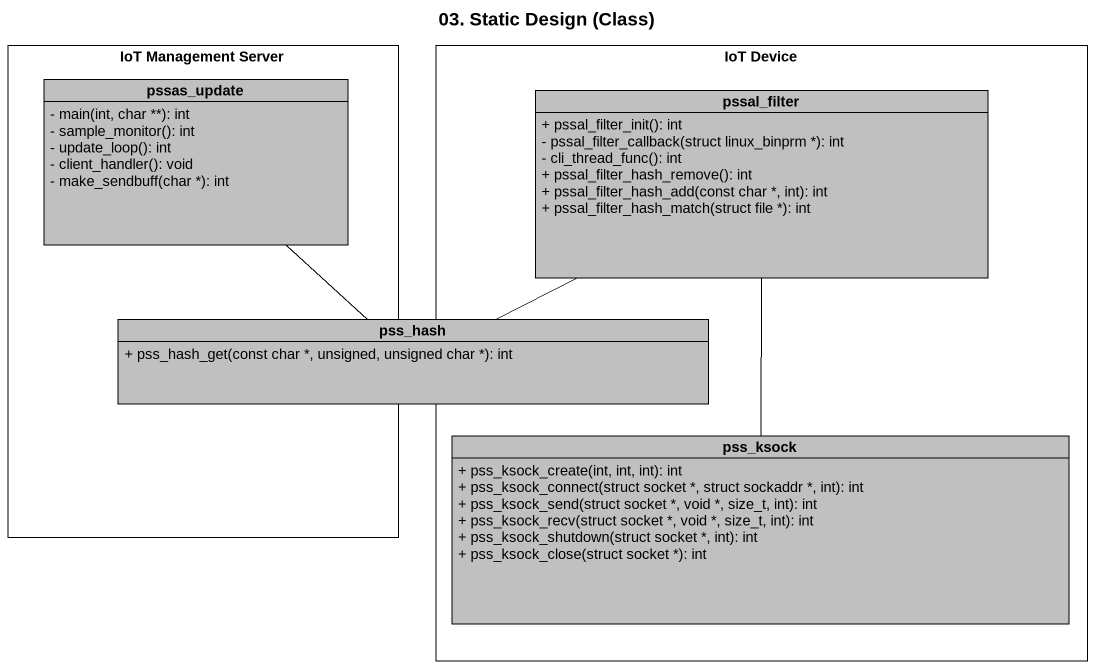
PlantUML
@startuml
title 03. Static Design (Class)
hide circle
hide empty members
skinparam classAttributeIconSize 0
rectangle "IoT Management Server" as IoT_Management_Server {
  class pssas_update #C0C0C0 {
    - main(int, char **): int
    - sample_monitor(): int
    - update_loop(): int
    - client_handler(): void
    - make_sendbuff(char *): int
  }
}
rectangle "IoT Device" as IoT_Device {
  class pssal_filter #C0C0C0 {
    + pssal_filter_init(): int
    - pssal_filter_callback(struct linux_binprm *): int
    - cli_thread_func(): int
    + pssal_filter_hash_remove(): int
    + pssal_filter_hash_add(const char *, int): int
    + pssal_filter_hash_match(struct file *): int
  }
  class pss_ksock #C0C0C0 {
    + pss_ksock_create(int, int, int): int
    + pss_ksock_connect(struct socket *, struct sockaddr *, int): int
    + pss_ksock_send(struct socket *, void *, size_t, int): int
    + pss_ksock_recv(struct socket *, void *, size_t, int): int
    + pss_ksock_shutdown(struct socket *, int): int
    + pss_ksock_close(struct socket *): int
  }
}
class pss_hash #C0C0C0 {
  + pss_hash_get(const char *, unsigned, unsigned char *): int
}
pssas_update -- pss_hash
pssal_filter -left- pss_hash
pssal_filter -- pss_ksock
@enduml
